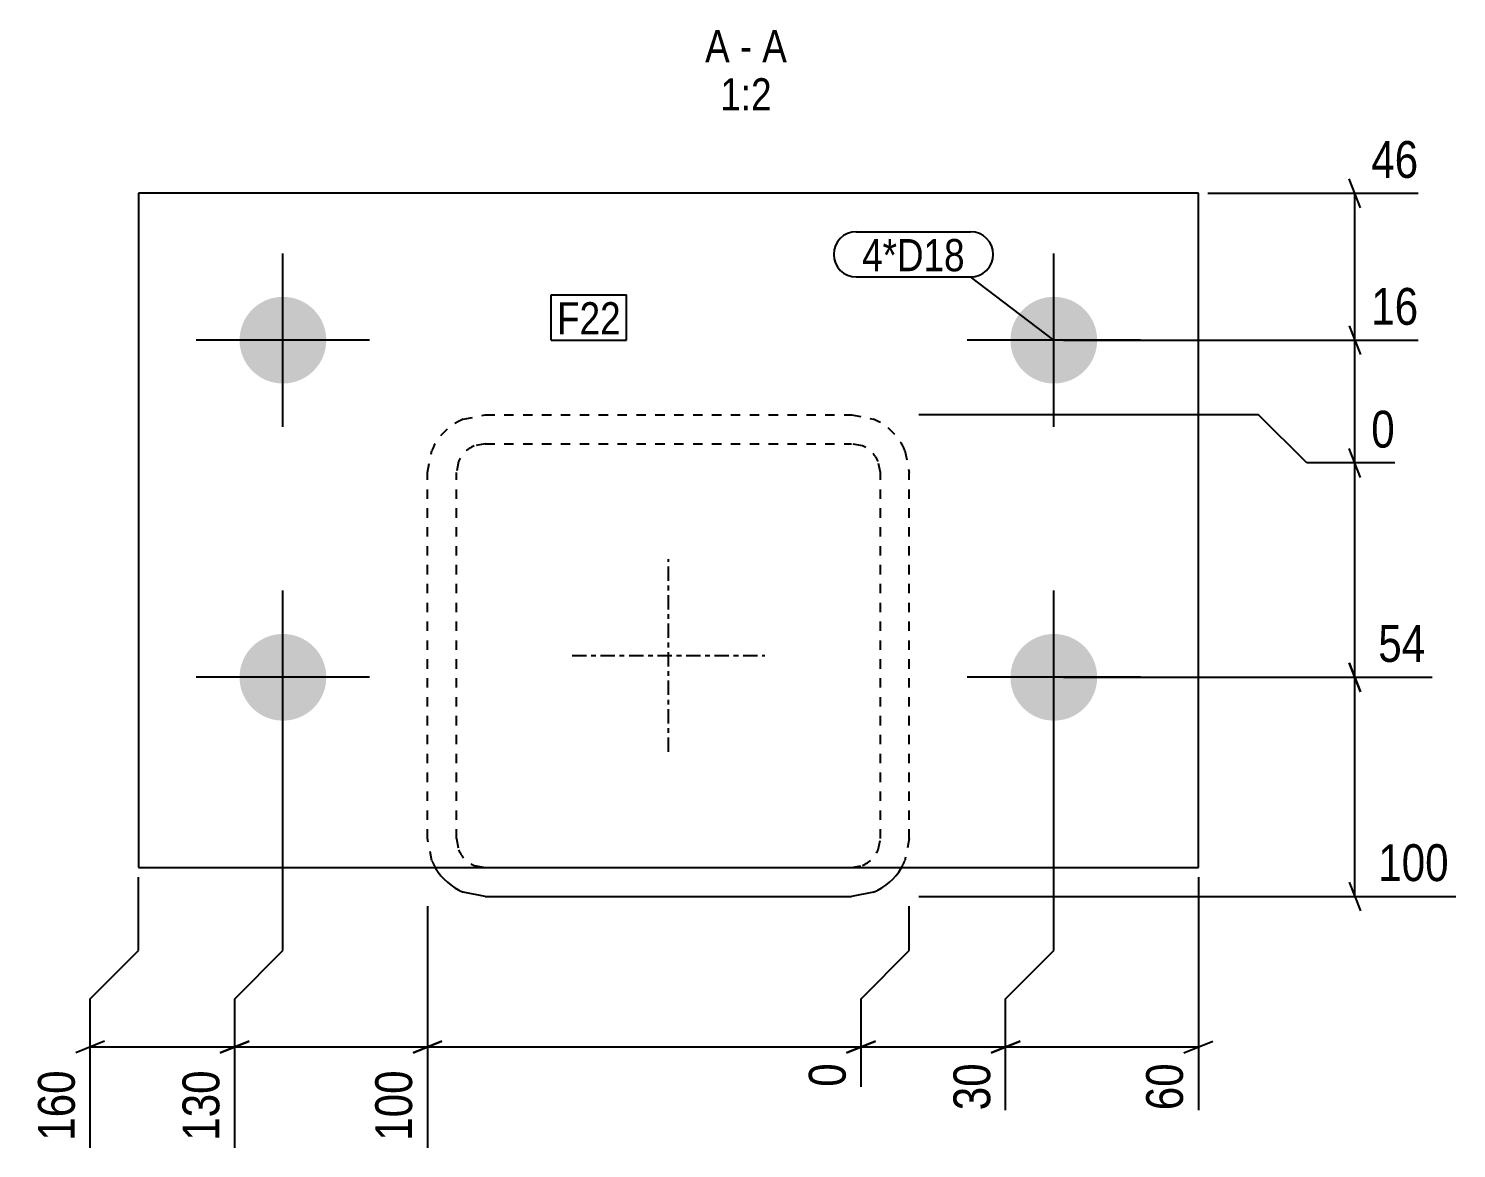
# Model space of a CAD drawing. Header units: millimetres. Extents: x 7 to 24444, y 5 to 856.
# Drawn here: x 16364.6 to 16661, y 4.7 to 237.2 of the extents above; entities that cross this region are included whole.
import ezdxf

# ---------------------------------------------------------------- set-up
doc = ezdxf.new("R2010")
doc.units = ezdxf.units.MM
doc.linetypes.add('DXK_LINE_DOT2', pattern=[3.9198, 1.9599, -1.9599])
doc.linetypes.add('DXK_LINE_DOT3', pattern=[5.9187, 2.979, -0.9799, 0.9799, -0.9799])
for name, color, linetype in [('MÅLSÆTNING', 7, 'Continuous'), ('STÅL', 7, 'Continuous'), ('TEKST', 7, 'Continuous')]:
    doc.layers.add(name, color=color, linetype=linetype)
doc.styles.add('Arial Narrow', font='ARIALN.TTF', dxfattribs={"height": 0.2})

msp = doc.modelspace()

# ---------------------------------------------------------------- hatches: boundary and pattern name
at = {"layer": 'STÅL', "linetype": 'Continuous'}
for points in [[(16408.43, 172.48, -1), (16426.43, 172.48, -1)], [(16568.43, 172.48, -1), (16586.43, 172.48, -1)], [(16408.43, 102.48, -1), (16426.43, 102.48, -1)], [(16568.43, 102.48, -1), (16586.43, 102.48, -1)]]:
    msp.add_hatch(color=96, dxfattribs=at).paths.add_polyline_path(points)

# ---------------------------------------------------------------- linework, layer by layer
at = {"layer": 'MÅLSÆTNING', "color": 7, "linetype": 'Continuous'}
for p, q in [((16641.12, 199.98), (16638.72, 205.98)), ((16609.43, 202.98), (16653.07, 202.98)), ((16639.92, 172.48), (16639.92, 202.98)), ((16638.72, 175.48), (16641.12, 169.48)), ((16638.72, 175.48), (16641.12, 169.48)), ((16579.43, 172.48), (16653.07, 172.48)), ((16579.43, 172.48), (16653.07, 172.48)), ((16639.92, 146.98), (16639.92, 172.48)), ((16619.92, 156.98), (16549.43, 156.98)), ((16619.92, 156.98), (16549.43, 156.98)), ((16629.92, 146.98), (16619.92, 156.98)), ((16629.92, 146.98), (16619.92, 156.98)), ((16641.12, 143.98), (16638.72, 149.98)), ((16641.12, 143.98), (16638.72, 149.98)), ((16648.19, 146.98), (16629.92, 146.98)), ((16648.19, 146.98), (16629.92, 146.98)), ((16639.92, 102.48), (16639.92, 146.98)), ((16641.12, 99.48), (16638.72, 105.48)), ((16638.72, 105.48), (16641.12, 99.48)), ((16579.43, 102.48), (16655.98, 102.48)), ((16579.43, 102.48), (16655.98, 102.48)), ((16639.92, 56.98), (16639.92, 102.48)), ((16417.43, 45.74), (16417.43, 100.48)), ((16417.43, 45.74), (16417.43, 100.48)), ((16577.43, 45.74), (16577.43, 100.48)), ((16577.43, 45.74), (16577.43, 100.48)), ((16387.43, 45.74), (16387.43, 60.98)), ((16607.43, 60.98), (16607.43, 12.59)), ((16638.72, 59.98), (16641.12, 53.98)), ((16549.43, 56.98), (16660.86, 56.98)), ((16447.43, 54.98), (16447.43, 4.8)), ((16447.43, 54.98), (16447.43, 4.8)), ((16547.43, 45.74), (16547.43, 54.98)), ((16547.43, 45.74), (16547.43, 54.98)), ((16377.43, 35.74), (16387.43, 45.74)), ((16407.43, 35.74), (16417.43, 45.74)), ((16407.43, 35.74), (16417.43, 45.74)), ((16537.43, 35.74), (16547.43, 45.74)), ((16537.43, 35.74), (16547.43, 45.74)), ((16567.43, 35.74), (16577.43, 45.74)), ((16567.43, 35.74), (16577.43, 45.74)), ((16377.43, 4.8), (16377.43, 35.74)), ((16407.43, 4.8), (16407.43, 35.74)), ((16407.43, 4.8), (16407.43, 35.74)), ((16537.43, 17.46), (16537.43, 35.74)), ((16537.43, 17.46), (16537.43, 35.74)), ((16567.43, 12.59), (16567.43, 35.74)), ((16567.43, 12.59), (16567.43, 35.74)), ((16380.43, 26.94), (16374.43, 24.54)), ((16410.43, 26.94), (16404.43, 24.54)), ((16404.43, 24.54), (16410.43, 26.94)), ((16444.43, 24.54), (16450.43, 26.94)), ((16450.43, 26.94), (16444.43, 24.54)), ((16540.43, 26.94), (16534.43, 24.54)), ((16534.43, 24.54), (16540.43, 26.94)), ((16564.43, 24.54), (16570.43, 26.94)), ((16604.43, 24.54), (16610.43, 26.94)), ((16377.43, 25.74), (16407.43, 25.74)), ((16407.43, 25.74), (16447.43, 25.74)), ((16447.43, 25.74), (16537.43, 25.74)), ((16537.43, 25.74), (16567.43, 25.74)), ((16567.43, 25.74), (16607.43, 25.74))]:
    msp.add_line(p, q, dxfattribs=at)
at = {"layer": 'STÅL', "color": 2, "linetype": 'Continuous'}
for p, q in [((16387.43, 202.98), (16387.43, 62.98)), ((16607.43, 202.98), (16387.43, 202.98)), ((16607.43, 62.98), (16607.43, 202.98)), ((16387.43, 62.98), (16607.43, 62.98)), ((16459.43, 56.98), (16454.84, 57.9)), ((16459.43, 56.98), (16535.43, 56.98)), ((16540.03, 57.9), (16535.43, 56.98))]:
    msp.add_line(p, q, dxfattribs=at)
at = {"layer": 'STÅL', "color": 96, "linetype": 'Continuous'}
for p, q in [((16417.43, 154.48), (16417.43, 190.48)), ((16577.43, 154.48), (16577.43, 190.48)), ((16435.43, 172.48), (16399.43, 172.48)), ((16595.43, 172.48), (16559.43, 172.48)), ((16417.43, 84.48), (16417.43, 120.48)), ((16577.43, 84.48), (16577.43, 120.48)), ((16435.43, 102.48), (16399.43, 102.48)), ((16595.43, 102.48), (16559.43, 102.48))]:
    msp.add_line(p, q, dxfattribs=at)
at = {"layer": 'STÅL', "color": 7, "linetype": 'DXK_LINE_DOT2'}
for p, q in [((16454.84, 156.07), (16459.43, 156.98)), ((16459.43, 156.98), (16535.43, 156.98)), ((16535.43, 156.98), (16540.03, 156.07)), ((16447.43, 144.98), (16448.35, 149.57)), ((16459.43, 150.98), (16457.14, 150.52)), ((16459.43, 150.98), (16535.43, 150.98)), ((16537.73, 150.52), (16535.43, 150.98)), ((16546.52, 149.57), (16547.43, 144.98)), ((16453.89, 147.28), (16453.43, 144.98)), ((16541.43, 144.98), (16540.98, 147.28)), ((16447.43, 68.98), (16447.43, 144.98)), ((16453.43, 68.98), (16453.43, 144.98)), ((16541.43, 68.98), (16541.43, 144.98)), ((16547.43, 68.98), (16547.43, 144.98)), ((16448.35, 64.39), (16447.43, 68.98)), ((16453.43, 68.98), (16453.89, 66.69)), ((16540.98, 66.69), (16541.43, 68.98)), ((16547.43, 68.98), (16546.52, 64.39)), ((16457.14, 63.44), (16459.43, 62.98)), ((16459.43, 62.98), (16535.43, 62.98)), ((16535.43, 62.98), (16537.73, 63.44))]:
    msp.add_line(p, q, dxfattribs=at)
at = {"layer": 'STÅL', "color": 7, "linetype": 'DXK_LINE_DOT3'}
for p, q in [((16497.43, 86.98), (16497.43, 126.98)), ((16477.43, 106.98), (16517.43, 106.98))]:
    msp.add_line(p, q, dxfattribs=at)
at = {"layer": 'STÅL', "color": 7, "linetype": 'DXK_LINE_DOT2'}
for centre, radius, start, end in [((16459.43, 144.98), 12, 112.5, 157.5), ((16535.43, 144.98), 12, 22.5, 67.5), ((16459.43, 144.98), 6, 112.5, 157.5), ((16535.43, 144.98), 6, 22.5, 67.5), ((16459.43, 68.98), 6, 202.5, 247.5), ((16535.43, 68.98), 6, 292.5, 337.5), ((16459.43, 68.98), 12, 202.5, 210.5989), ((16535.43, 68.98), 12, 329.4011, 337.5)]:
    msp.add_arc(centre, radius, start, end, dxfattribs=at)
at = {"layer": 'STÅL', "color": 2, "linetype": 'Continuous'}
for centre, start, end in [((16459.43, 68.98), 210.5989, 247.5), ((16535.43, 68.98), 292.5, 329.4011)]:
    msp.add_arc(centre, 12, start, end, dxfattribs=at)

# ---------------------------------------------------------------- wipeouts: each hides what was drawn before it
at = {"color": 0, "linetype": 'Continuous'}
for points, layer in [([(16656.13, 104.08), (16656.13, 115.28), (16643.18, 115.28), (16643.18, 104.08)], 'MÅLSÆTNING'), ([(16661, 58.58), (16661, 69.78), (16643.18, 69.78), (16643.18, 58.58)], 'MÅLSÆTNING'), ([(16375.83, 22.48), (16364.63, 22.48), (16364.63, 4.66), (16375.83, 4.66)], 'MÅLSÆTNING'), ([(16405.83, 22.48), (16394.63, 22.48), (16394.63, 4.66), (16405.83, 4.66)], 'MÅLSÆTNING'), ([(16445.83, 22.48), (16434.63, 22.48), (16434.63, 4.66), (16445.83, 4.66)], 'MÅLSÆTNING'), ([(16510.17, 230.18), (16510.17, 237.18), (16505.06, 237.18), (16505.06, 230.18)], 'TEKST'), ([(16514.82, 230.18), (16514.82, 237.18), (16512.27, 237.18), (16512.27, 230.18)], 'TEKST'), ([(16522.03, 230.18), (16522.03, 237.18), (16516.92, 237.18), (16516.92, 230.18)], 'TEKST'), ([(16518.88, 220.18), (16518.88, 227.18), (16508.21, 227.18), (16508.21, 220.18)], 'TEKST')]:
    msp.add_wipeout(points, dxfattribs=at).dxf.layer = layer
at = {"color": 0}
for points in [[(16558.96, 186.8), (16558.96, 193.8), (16537.64, 193.8), (16537.64, 186.8)], [(16487.55, 173.68), (16487.55, 180.68), (16474.33, 180.68), (16474.33, 173.68)]]:
    msp.add_wipeout(points, dxfattribs=at).dxf.layer = 'TEKST'

# ---------------------------------------------------------------- next in the draw order: texts
at = {"layer": 'MÅLSÆTNING', "color": 3, "linetype": 'Continuous', "style": 'Arial Narrow'}
for s, p in [('54', (16644.78, 105.68)), ('100', (16644.78, 60.18))]:
    msp.add_text(s, height=7.635, dxfattribs=at).set_placement(p)
for s, p in [('160', (16374.23, 6.26)), ('130', (16404.23, 6.26)), ('100', (16444.23, 6.26))]:
    msp.add_text(s, height=7.635, rotation=90.0002, dxfattribs=at).set_placement(p)
at = {"layer": 'TEKST', "color": 3, "linetype": 'Continuous', "style": 'Arial Narrow'}
for s, height, p in [('A', 6.68, (16505.06, 230.18)), ('A', 6.68, (16516.92, 230.18)), ('-', 6.68, (16512.27, 230.18)), ('1:2', 6.681, (16508.21, 220.18))]:
    msp.add_text(s, height=height, dxfattribs=at).set_placement(p)

# ---------------------------------------------------------------- next in the draw order: wipeouts: each hides what was drawn before it
at = {"color": 0, "linetype": 'Continuous'}
for points in [[(16654.67, 204.58), (16654.67, 215.78), (16641.72, 215.78), (16641.72, 204.58)], [(16654.67, 174.08), (16654.67, 185.28), (16641.72, 185.28), (16641.72, 174.08)], [(16649.79, 148.58), (16649.79, 159.78), (16641.72, 159.78), (16641.72, 148.58)], [(16535.83, 23.94), (16524.63, 23.94), (16524.63, 15.86), (16535.83, 15.86)], [(16565.83, 23.94), (16554.63, 23.94), (16554.63, 10.99), (16565.83, 10.99)], [(16605.83, 23.94), (16594.63, 23.94), (16594.63, 10.99), (16605.83, 10.99)]]:
    msp.add_wipeout(points, dxfattribs=at).dxf.layer = 'MÅLSÆTNING'
at = {"color": 0}
for points in [[(16558.96, 186.8), (16558.96, 193.8), (16537.64, 193.8), (16537.64, 186.8)], [(16487.55, 173.68), (16487.55, 180.68), (16474.33, 180.68), (16474.33, 173.68)]]:
    msp.add_wipeout(points, dxfattribs=at).dxf.layer = 'TEKST'

# ---------------------------------------------------------------- next in the draw order: linework, layer by layer
at = {"layer": 'MÅLSÆTNING', "color": 7, "linetype": 'Continuous'}
msp.add_line((16570.43, 26.94), (16564.43, 24.54), dxfattribs=at)
at = {"layer": 'TEKST', "color": 7, "linetype": 'Continuous'}
for p, q in [((16536.44, 195), (16560.16, 195)), ((16536.44, 185.6), (16560.16, 185.6)), ((16577.43, 172.48), (16560.16, 185.6)), ((16473.13, 181.88), (16488.75, 181.88)), ((16473.13, 172.48), (16473.13, 181.88)), ((16488.75, 172.48), (16488.75, 181.88)), ((16473.13, 172.48), (16488.75, 172.48))]:
    msp.add_line(p, q, dxfattribs=at)
for centre, start, end in [((16536.44, 190.3), 90, 270), ((16560.16, 190.3), 270, 90)]:
    msp.add_arc(centre, 4.7, start, end, dxfattribs=at)

# ---------------------------------------------------------------- next in the draw order: texts
at = {"layer": 'MÅLSÆTNING', "color": 3, "linetype": 'Continuous', "style": 'Arial Narrow'}
for s, height, p in [('46', 7.635, (16643.32, 206.18)), ('16', 7.635, (16643.32, 175.68)), ('0', 7.64, (16643.32, 150.18))]:
    msp.add_text(s, height=height, dxfattribs=at).set_placement(p)
for s, height, p in [('0', 7.64, (16534.23, 17.46)), ('30', 7.635, (16564.23, 12.59)), ('60', 7.635, (16604.23, 12.59))]:
    msp.add_text(s, height=height, rotation=90.0002, dxfattribs=at).set_placement(p)
at = {"layer": 'TEKST', "color": 3, "style": 'Arial Narrow'}
for s, p in [('4*D18', (16537.64, 186.8)), ('F22', (16474.33, 173.68))]:
    msp.add_text(s, height=6.681, dxfattribs=at).set_placement(p)

doc.saveas('drawing.dxf')
